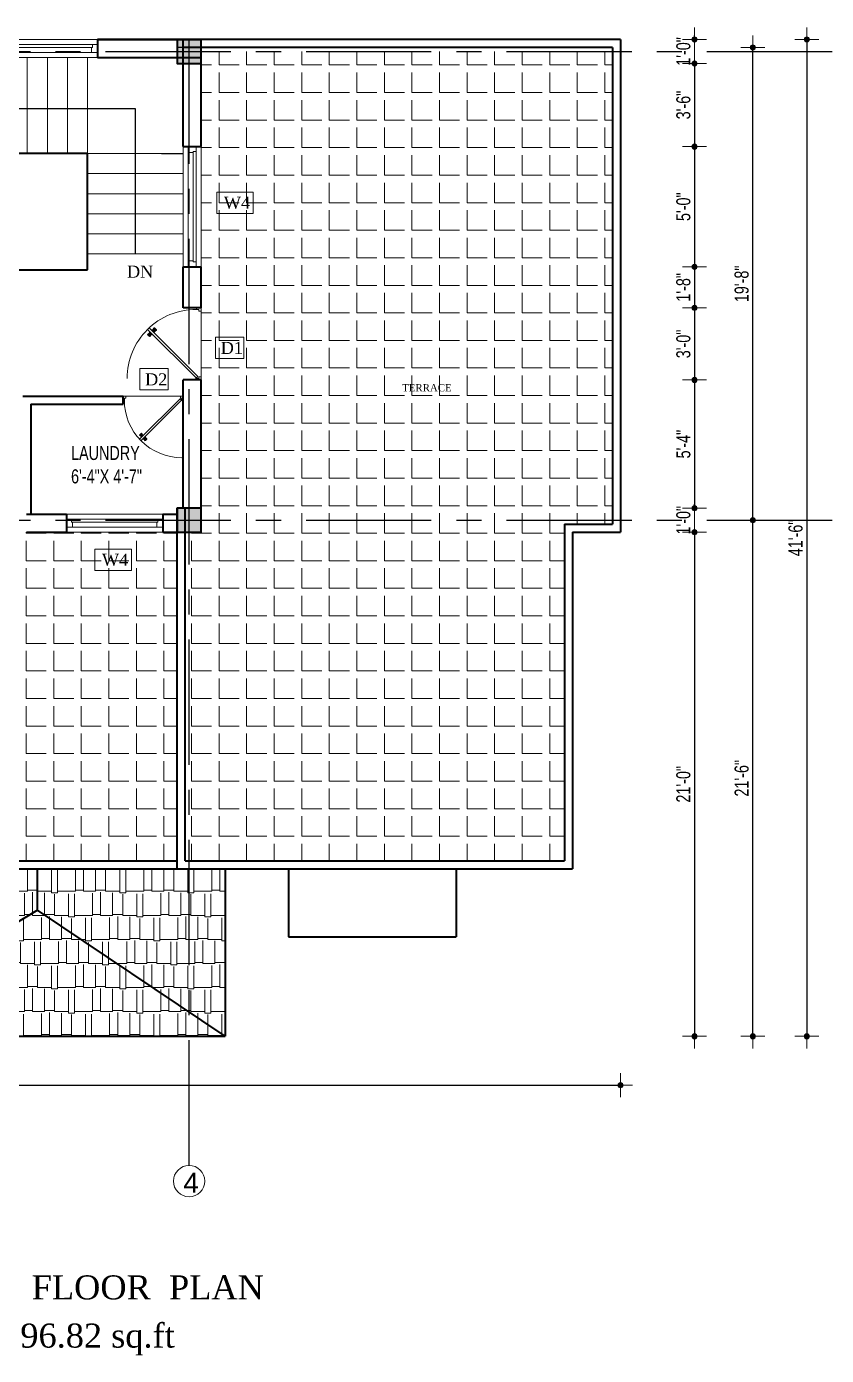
# Model space of a CAD drawing. Header units: inches. Extents: x 108286 to 1018414, y -1240248 to 57686.
# Drawn here: x 507727 to 508126, y -616418 to -615755 of the extents above; entities that cross this region are included whole.
import ezdxf

# ---------------------------------------------------------------- set-up
doc = ezdxf.new("R2010")
doc.units = ezdxf.units.IN
doc.header["$MEASUREMENT"] = 0
doc.linetypes.add('CENTERX2', pattern=[4, 2.5, -0.5, 0.5, -0.5])
for name, color, linetype, lineweight in [('DIMENSION', 142, 'Continuous', 13), ('dimentions', 123, 'Continuous', 9), ('DOOR - ELE- KHA', 142, 'Continuous', 15), ('DOOR WINDOW', 6, 'Continuous', 0), ('ELEVATION', 31, 'Continuous', 25), ('furniture', 32, 'Continuous', 13), ('HACTH', 8, 'Continuous', 5), ('pillar', 1, 'Continuous', 35), ('RAILING', 213, 'Continuous', 9), ('TEXT', 231, 'Continuous', 20), ('WALL', 8, 'Continuous', 35)]:
    doc.layers.add(name, color=color, linetype=linetype, lineweight=lineweight)
doc.layers.add('VEHICLE', color=9, linetype='Continuous')
doc.styles.add('7 INCH', font='swisscl.ttf', dxfattribs={"height": 7})
doc.styles.add('7 INCH str', font='times.ttf', dxfattribs={"height": 6})
doc.dimstyles.new('7 INCH', dxfattribs={"dimscale": 0, "dimtxt": 7, "dimasz": 1, "dimexe": 2, "dimexo": 9, "dimgap": 2, "dimtad": 1, "dimdec": 0, "dimzin": 3, "dimdsep": 46, "dimlunit": 4, "dimtxsty": '7 INCH', "dimblk": 'DIM', "dimcen": 3, "dimdle": 3, "dimse1": 1, "dimse2": 1, "dimclrd": 256, "dimclre": 256, "dimclrt": 7, "dimadec": 1, "dimazin": 2, "dimtfac": 1, "dimtdec": 0, "dimtix": 1, "dimtofl": 0, "dimtmove": 2, "dimatfit": 3, "dimldrblk": 'ARW', "dimfxl": 2, "dimfrac": 2, "dimtolj": 2, "dimtzin": 0, "dimarcsym": 0})
pattern_1 = [(0, (2414.356, -6346.367), (0, 13.75), [10, -3.75]), (90, (2414.356, -6346.367), (-13.75, 8e-16), [10, -3.75])]
pattern_2 = [(0, (2379.509, -6346.367), (25.5, 12), [6, -5, 7, -3, 9, -4]), (0, (2385.509, -6345.867), (25.5, 12), [5, -19, 4, -6]), (0, (2397.509, -6347.117), (25.5, 12), [3, -31]), (90, (2379.509, -6346.367), (-8.5, 12), [11.5, -36.5]), (90, (2385.509, -6346.367), (-8.5, 12), [11.25, -36.75]), (90, (2390.509, -6346.367), (-8.5, 12), [10.5, -37.5]), (90, (2397.509, -6347.117), (-8.5, 12), [11.5, -36.5]), (90, (2400.509, -6347.117), (-8.5, 12), [11.5, -36.5]), (90, (2409.509, -6346.367), (-8.5, 12), [11, -37])]

# ---------------------------------------------------------------- blocks, each defined once
blk = doc.blocks.new('DFGDG')
at = {"layer": 'pillar'}
blk.add_hatch(color=4, dxfattribs=at).paths.add_polyline_path([(456398.92, -510693.64), (456386.92, -510693.64), (456386.92, -510705.64), (456398.92, -510705.64)])
blk.add_lwpolyline([(456398.92, -510693.64), (456386.92, -510693.64), (456386.92, -510705.64), (456398.92, -510705.64)], close=True, dxfattribs=at)
blk = doc.blocks.new('*U474')
at = {"layer": 'DOOR WINDOW'}
for p, q in [((-196.36, 4.5), (-196.36, -4.5)), ((-196.36, 4.5), (-124.36, 4.5)), ((-193.86, 2), (-196.36, 2)), ((-193.86, 2), (-126.86, 2)), ((-193.86, 2), (-193.86, 0.5)), ((-193.86, 0.5), (-193.36, 0.5)), ((-193.36, 0.5), (-193.36, -2)), ((-193.36, 0.5), (-127.36, 0.5)), ((-126.86, 2), (-127.46, 2)), ((-127.36, 0.5), (-127.36, -2)), ((-126.86, 0.5), (-127.36, 0.5)), ((-127.36, 0.5), (-127.36, -2)), ((-126.86, 0.5), (-127.36, 0.5)), ((-126.86, 2), (-126.86, 0.5)), ((-126.86, 2), (-126.86, 0.5)), ((-126.86, 2), (-124.36, 2)), ((-124.36, 4.5), (-124.36, -4.5)), ((-124.36, 4.5), (-124.36, -4.5)), ((-124.36, 4.5), (-124.36, -4.5)), ((-193.36, -2), (-196.36, -2)), ((-196.36, -4.5), (-124.36, -4.5)), ((-193.36, -2), (-127.36, -2)), ((-127.46, -2), (-127.36, -2)), ((-127.36, -2), (-124.36, -2))]:
    blk.add_line(p, q, dxfattribs=at)
blk = doc.blocks.new('*U476')
at = {"layer": 'DOOR WINDOW'}
for p, q in [((-184.36, 4.5), (-184.36, -4.5)), ((-184.36, 4.5), (-124.36, 4.5)), ((-181.86, 2), (-184.36, 2)), ((-181.86, 2), (-126.86, 2)), ((-181.86, 2), (-181.86, 0.5)), ((-181.86, 0.5), (-181.36, 0.5)), ((-181.36, 0.5), (-181.36, -2)), ((-181.36, 0.5), (-127.36, 0.5)), ((-126.86, 2), (-127.46, 2)), ((-127.36, 0.5), (-127.36, -2)), ((-126.86, 0.5), (-127.36, 0.5)), ((-127.36, 0.5), (-127.36, -2)), ((-126.86, 0.5), (-127.36, 0.5)), ((-126.86, 2), (-126.86, 0.5)), ((-126.86, 2), (-126.86, 0.5)), ((-126.86, 2), (-124.36, 2)), ((-124.36, 4.5), (-124.36, -4.5)), ((-124.36, 4.5), (-124.36, -4.5)), ((-124.36, 4.5), (-124.36, -4.5)), ((-181.36, -2), (-184.36, -2)), ((-184.36, -4.5), (-124.36, -4.5)), ((-181.36, -2), (-127.36, -2)), ((-127.46, -2), (-127.36, -2)), ((-127.36, -2), (-124.36, -2))]:
    blk.add_line(p, q, dxfattribs=at)
blk = doc.blocks.new('*U491')
at = {"layer": 'DOOR WINDOW'}
for p, q in [((-196.36, 4.5), (-196.36, -4.5)), ((-196.36, 4.5), (-148.36, 4.5)), ((-193.86, 2), (-196.36, 2)), ((-193.86, 2), (-150.86, 2)), ((-193.86, 2), (-193.86, 0.5)), ((-193.86, 0.5), (-193.36, 0.5)), ((-193.36, 0.5), (-193.36, -2)), ((-193.36, 0.5), (-151.36, 0.5)), ((-150.86, 2), (-151.45, 2)), ((-151.36, 0.5), (-151.36, -2)), ((-150.86, 0.5), (-151.36, 0.5)), ((-151.36, 0.5), (-151.36, -2)), ((-150.86, 0.5), (-151.36, 0.5)), ((-150.86, 2), (-150.86, 0.5)), ((-150.86, 2), (-150.86, 0.5)), ((-150.86, 2), (-148.36, 2)), ((-148.36, 4.5), (-148.36, -4.5)), ((-148.36, 4.5), (-148.36, -4.5)), ((-148.36, 4.5), (-148.36, -4.5)), ((-193.36, -2), (-196.36, -2)), ((-196.36, -4.5), (-148.36, -4.5)), ((-193.36, -2), (-151.36, -2)), ((-151.45, -2), (-151.36, -2)), ((-151.36, -2), (-148.36, -2))]:
    blk.add_line(p, q, dxfattribs=at)
blk = doc.blocks.new('DIM')
at = {"layer": 'DIMENSION'}
h = blk.add_hatch(color=256, dxfattribs=at)
h.paths.add_polyline_path([(0, 1.28), (0, 0), (1.28, 0, 0.414214)])
h.paths.add_polyline_path([(1.28, 0), (0, 0), (0, -1.28, 0.414214)])
h.paths.add_polyline_path([(0, 0), (-1.28, 0, 0.414214), (0, -1.28)])
h.paths.add_polyline_path([(0, 1.28, 0.414214), (-1.28, 0), (0, 0)])
for p, q in [((-6, 0), (6, 0)), ((0, 6), (0, -6))]:
    blk.add_line(p, q, dxfattribs=at)
blk.add_circle((0, 0), 1.28, dxfattribs=at)
blk = doc.blocks.new('*D835')
at = {"layer": 'Defpoints', "color": 0, "ltscale": 15}
for p in [(507814.18, -615717.36), (507814.18, -615761.11), (508023.43, -615761.11)]:
    blk.add_point(p, dxfattribs=at)
at = {"layer": 'dimentions', "lineweight": -2, "ltscale": 15}
blk.add_line((508022.43, -615717.36), (507815.18, -615717.36), dxfattribs=at)
at = {"layer": 'dimentions', "lineweight": -2, "ltscale": 15, "rotation": 180}
blk.add_blockref('DIM', (507814.18, -615717.36), dxfattribs=at)
at = {"layer": 'dimentions', "lineweight": -2, "ltscale": 15}
blk.add_blockref('DIM', (508023.43, -615717.36), dxfattribs=at)
at = {"layer": 'dimentions', "color": 7, "ltscale": 15, "insert": (507918.8, -615711.79), "char_height": 7, "attachment_point": 5, "style": '7 INCH'}
blk.add_mtext('\\A2;17\'-5"', dxfattribs=at)
blk = doc.blocks.new('ARW')
at = {"layer": 'DIMENSION'}
blk.add_lwpolyline([(-0.5, 0, 0, 3, 0), (-5.5, 0, 0, 0, 0), (-0.5, 0, 0, 0, 0)], format="xyseb", dxfattribs=at)
blk = doc.blocks.new('*D836')
at = {"layer": 'Defpoints', "color": 0, "ltscale": 15}
for p in [(507802.18, -615717.36), (507802.18, -615761.11), (507814.18, -615761.11)]:
    blk.add_point(p, dxfattribs=at)
at = {"layer": 'dimentions', "lineweight": -2, "ltscale": 15}
for p, q in [((507801.18, -615717.36), (507800.18, -615717.36)), ((507815.18, -615717.36), (507816.18, -615717.36))]:
    blk.add_line(p, q, dxfattribs=at)
blk.add_blockref('DIM', (507802.18, -615717.36), dxfattribs=at)
at = {"layer": 'dimentions', "lineweight": -2, "ltscale": 15, "rotation": 180}
blk.add_blockref('DIM', (507814.18, -615717.36), dxfattribs=at)
at = {"layer": 'dimentions', "color": 7, "ltscale": 15, "insert": (507808.18, -615711.78), "char_height": 7, "attachment_point": 5, "style": '7 INCH'}
blk.add_mtext('\\A2;1\'-0"', dxfattribs=at)
blk = doc.blocks.new('*D837')
at = {"layer": 'Defpoints', "color": 0, "ltscale": 15}
for p in [(507762.52, -615717.36), (507762.52, -615761.11), (507802.18, -615761.11)]:
    blk.add_point(p, dxfattribs=at)
at = {"layer": 'dimentions', "lineweight": -2, "ltscale": 15}
blk.add_line((507801.18, -615717.36), (507763.52, -615717.36), dxfattribs=at)
at = {"layer": 'dimentions', "lineweight": -2, "ltscale": 15, "rotation": 180}
blk.add_blockref('DIM', (507762.52, -615717.36), dxfattribs=at)
at = {"layer": 'dimentions', "lineweight": -2, "ltscale": 15}
blk.add_blockref('DIM', (507802.18, -615717.36), dxfattribs=at)
at = {"layer": 'dimentions', "color": 7, "ltscale": 15, "insert": (507782.35, -615711.78), "char_height": 7, "attachment_point": 5, "style": '7 INCH'}
blk.add_mtext('\\A2;3\'-4"', dxfattribs=at)
blk = doc.blocks.new('*D838')
at = {"layer": 'Defpoints', "color": 0, "ltscale": 15}
for p in [(507690.52, -615717.36), (507690.52, -615761.11), (507762.52, -615761.11)]:
    blk.add_point(p, dxfattribs=at)
at = {"layer": 'dimentions', "lineweight": -2, "ltscale": 15}
blk.add_line((507761.52, -615717.36), (507691.52, -615717.36), dxfattribs=at)
at = {"layer": 'dimentions', "lineweight": -2, "ltscale": 15, "rotation": 180}
blk.add_blockref('DIM', (507690.52, -615717.36), dxfattribs=at)
at = {"layer": 'dimentions', "lineweight": -2, "ltscale": 15}
blk.add_blockref('DIM', (507762.52, -615717.36), dxfattribs=at)
at = {"layer": 'dimentions', "color": 7, "ltscale": 15, "insert": (507726.52, -615711.78), "char_height": 7, "attachment_point": 5, "style": '7 INCH'}
blk.add_mtext('\\A2;6\'-0"', dxfattribs=at)
blk = doc.blocks.new('*D843')
at = {"layer": 'Defpoints', "color": 0, "ltscale": 15}
for p in [(507808.18, -615693.39), (507646.43, -615761.11), (507808.18, -615761.11)]:
    blk.add_point(p, dxfattribs=at)
at = {"layer": 'dimentions', "lineweight": -2, "ltscale": 15}
blk.add_line((507647.43, -615693.39), (507807.18, -615693.39), dxfattribs=at)
at = {"layer": 'dimentions', "lineweight": -2, "ltscale": 15, "rotation": 180}
blk.add_blockref('DIM', (507646.43, -615693.39), dxfattribs=at)
at = {"layer": 'dimentions', "lineweight": -2, "ltscale": 15}
blk.add_blockref('DIM', (507808.18, -615693.39), dxfattribs=at)
at = {"layer": 'dimentions', "color": 7, "ltscale": 15, "insert": (507727.3, -615687.81), "char_height": 7, "attachment_point": 5, "style": '7 INCH'}
blk.add_mtext('\\A2;13\'-6"', dxfattribs=at)
blk = doc.blocks.new('*D844')
at = {"layer": 'Defpoints', "color": 0, "ltscale": 15}
for p in [(508023.43, -615693.39), (507808.18, -615761.11), (508023.43, -615761.11)]:
    blk.add_point(p, dxfattribs=at)
at = {"layer": 'dimentions', "lineweight": -2, "ltscale": 15}
blk.add_line((507809.18, -615693.39), (508022.43, -615693.39), dxfattribs=at)
at = {"layer": 'dimentions', "lineweight": -2, "ltscale": 15, "rotation": 180}
blk.add_blockref('DIM', (507808.18, -615693.39), dxfattribs=at)
at = {"layer": 'dimentions', "lineweight": -2, "ltscale": 15}
blk.add_blockref('DIM', (508023.43, -615693.39), dxfattribs=at)
at = {"layer": 'dimentions', "color": 7, "ltscale": 15, "insert": (507915.8, -615687.89), "char_height": 7, "attachment_point": 5, "style": '7 INCH'}
blk.add_mtext('\\A2;17\'-11"', dxfattribs=at)
blk = doc.blocks.new('*D845')
at = {"layer": 'Defpoints', "color": 0, "ltscale": 15}
for p in [(507379.43, -615674.77), (508023.43, -615761.11), (507379.43, -615841.18)]:
    blk.add_point(p, dxfattribs=at)
at = {"layer": 'dimentions', "lineweight": -2, "ltscale": 15}
blk.add_line((508022.43, -615674.77), (507380.43, -615674.77), dxfattribs=at)
at = {"layer": 'dimentions', "lineweight": -2, "ltscale": 15, "rotation": 180}
blk.add_blockref('DIM', (507379.43, -615674.77), dxfattribs=at)
at = {"layer": 'dimentions', "lineweight": -2, "ltscale": 15}
blk.add_blockref('DIM', (508023.43, -615674.77), dxfattribs=at)
at = {"layer": 'dimentions', "color": 7, "ltscale": 15, "insert": (507701.43, -615669.18), "char_height": 7, "attachment_point": 5, "style": '7 INCH'}
blk.add_mtext('\\A2;53\'-8"', dxfattribs=at)
blk = doc.blocks.new('*D857')
at = {"layer": 'Defpoints', "color": 0, "ltscale": 15}
for p in [(508023.43, -616007.11), (507379.43, -616093.1), (508023.43, -616283.19)]:
    blk.add_point(p, dxfattribs=at)
at = {"layer": 'dimentions', "lineweight": -2, "ltscale": 15}
blk.add_line((507380.43, -616283.19), (508022.43, -616283.19), dxfattribs=at)
at = {"layer": 'dimentions', "lineweight": -2, "ltscale": 15, "rotation": 180}
blk.add_blockref('DIM', (507379.43, -616283.19), dxfattribs=at)
at = {"layer": 'dimentions', "lineweight": -2, "ltscale": 15}
blk.add_blockref('DIM', (508023.43, -616283.19), dxfattribs=at)
at = {"layer": 'dimentions', "color": 7, "ltscale": 15, "insert": (507701.43, -616277.6), "char_height": 7, "attachment_point": 5, "style": '7 INCH'}
blk.add_mtext('\\A2;53\'-8"', dxfattribs=at)
blk = doc.blocks.new('*D858')
at = {"layer": 'Defpoints', "color": 0, "ltscale": 15}
for p in [(507814.18, -615761.11), (507814.18, -615773.11), (508060.39, -615773.11)]:
    blk.add_point(p, dxfattribs=at)
at = {"layer": 'dimentions', "lineweight": -2, "ltscale": 15}
for p, q in [((508060.39, -615760.11), (508060.39, -615759.11)), ((508060.39, -615774.11), (508060.39, -615775.11))]:
    blk.add_line(p, q, dxfattribs=at)
for p, rotation in [((508060.39, -615761.11), 270), ((508060.39, -615773.11), 90)]:
    blk.add_blockref('DIM', p, dxfattribs=dict(at, rotation=rotation))
at = {"layer": 'dimentions', "color": 7, "ltscale": 15, "insert": (508054.8, -615767.11), "char_height": 7, "attachment_point": 5, "rotation": 90, "style": '7 INCH'}
blk.add_mtext('\\A2;1\'-0"', dxfattribs=at)
blk = doc.blocks.new('*D859')
at = {"layer": 'Defpoints', "color": 0, "ltscale": 15}
for p in [(507814.18, -615773.11), (507814.18, -615814.62), (508060.39, -615814.62)]:
    blk.add_point(p, dxfattribs=at)
at = {"layer": 'dimentions', "lineweight": -2, "ltscale": 15}
blk.add_line((508060.39, -615774.11), (508060.39, -615813.62), dxfattribs=at)
for p, rotation in [((508060.39, -615773.11), 90), ((508060.39, -615814.62), 270)]:
    blk.add_blockref('DIM', p, dxfattribs=dict(at, rotation=rotation))
at = {"layer": 'dimentions', "color": 7, "ltscale": 15, "insert": (508054.8, -615793.86), "char_height": 7, "attachment_point": 5, "rotation": 90, "style": '7 INCH'}
blk.add_mtext('\\A2;3\'-6"', dxfattribs=at)
blk = doc.blocks.new('*D860')
at = {"layer": 'Defpoints', "color": 0, "ltscale": 15}
for p in [(507814.18, -615814.62), (507814.18, -615874.62), (508060.39, -615874.62)]:
    blk.add_point(p, dxfattribs=at)
at = {"layer": 'dimentions', "lineweight": -2, "ltscale": 15}
blk.add_line((508060.39, -615815.62), (508060.39, -615873.62), dxfattribs=at)
for p, rotation in [((508060.39, -615814.62), 90), ((508060.39, -615874.62), 270)]:
    blk.add_blockref('DIM', p, dxfattribs=dict(at, rotation=rotation))
at = {"layer": 'dimentions', "color": 7, "ltscale": 15, "insert": (508054.8, -615844.62), "char_height": 7, "attachment_point": 5, "rotation": 90, "style": '7 INCH'}
blk.add_mtext('\\A2;5\'-0"', dxfattribs=at)
blk = doc.blocks.new('*D861')
at = {"layer": 'Defpoints', "color": 0, "ltscale": 15}
for p in [(507814.18, -615874.62), (507814.18, -615895.11), (508060.39, -615895.11)]:
    blk.add_point(p, dxfattribs=at)
at = {"layer": 'dimentions', "lineweight": -2, "ltscale": 15}
blk.add_line((508060.39, -615875.62), (508060.39, -615894.11), dxfattribs=at)
for p, rotation in [((508060.39, -615874.62), 90), ((508060.39, -615895.11), 270)]:
    blk.add_blockref('DIM', p, dxfattribs=dict(at, rotation=rotation))
at = {"layer": 'dimentions', "color": 7, "ltscale": 15, "insert": (508054.8, -615884.86), "char_height": 7, "attachment_point": 5, "rotation": 90, "style": '7 INCH'}
blk.add_mtext('\\A2;1\'-8"', dxfattribs=at)
blk = doc.blocks.new('*D862')
at = {"layer": 'Defpoints', "color": 0, "ltscale": 15}
for p in [(507814.18, -615895.11), (507814.18, -615931.11), (508060.39, -615931.11)]:
    blk.add_point(p, dxfattribs=at)
at = {"layer": 'dimentions', "lineweight": -2, "ltscale": 15}
blk.add_line((508060.39, -615896.11), (508060.39, -615930.11), dxfattribs=at)
for p, rotation in [((508060.39, -615895.11), 90), ((508060.39, -615931.11), 270)]:
    blk.add_blockref('DIM', p, dxfattribs=dict(at, rotation=rotation))
at = {"layer": 'dimentions', "color": 7, "ltscale": 15, "insert": (508054.8, -615913.11), "char_height": 7, "attachment_point": 5, "rotation": 90, "style": '7 INCH'}
blk.add_mtext('\\A2;3\'-0"', dxfattribs=at)
blk = doc.blocks.new('*D863')
at = {"layer": 'Defpoints', "color": 0, "ltscale": 15}
for p in [(507814.18, -615931.11), (507814.18, -615995.11), (508060.39, -615995.11)]:
    blk.add_point(p, dxfattribs=at)
at = {"layer": 'dimentions', "lineweight": -2, "ltscale": 15}
blk.add_line((508060.39, -615932.11), (508060.39, -615994.11), dxfattribs=at)
for p, rotation in [((508060.39, -615931.11), 90), ((508060.39, -615995.11), 270)]:
    blk.add_blockref('DIM', p, dxfattribs=dict(at, rotation=rotation))
at = {"layer": 'dimentions', "color": 7, "ltscale": 15, "insert": (508054.81, -615963.11), "char_height": 7, "attachment_point": 5, "rotation": 90, "style": '7 INCH'}
blk.add_mtext('\\A2;5\'-4"', dxfattribs=at)
blk = doc.blocks.new('*D864')
at = {"layer": 'Defpoints', "color": 0, "ltscale": 15}
for p in [(507814.18, -615995.11), (507814.18, -616007.11), (508060.39, -616007.11)]:
    blk.add_point(p, dxfattribs=at)
at = {"layer": 'dimentions', "lineweight": -2, "ltscale": 15}
for p, q in [((508060.39, -615994.11), (508060.39, -615993.11)), ((508060.39, -616008.11), (508060.39, -616009.11))]:
    blk.add_line(p, q, dxfattribs=at)
for p, rotation in [((508060.39, -615995.11), 270), ((508060.39, -616007.11), 90)]:
    blk.add_blockref('DIM', p, dxfattribs=dict(at, rotation=rotation))
at = {"layer": 'dimentions', "color": 7, "ltscale": 15, "insert": (508054.8, -616001.11), "char_height": 7, "attachment_point": 5, "rotation": 90, "style": '7 INCH'}
blk.add_mtext('\\A2;1\'-0"', dxfattribs=at)
blk = doc.blocks.new('*D865')
at = {"layer": 'Defpoints', "color": 0, "ltscale": 15}
for p in [(507814.18, -616007.11), (507826.18, -616258.75), (508060.39, -616258.75)]:
    blk.add_point(p, dxfattribs=at)
at = {"layer": 'dimentions', "lineweight": -2, "ltscale": 15}
blk.add_line((508060.39, -616008.11), (508060.39, -616257.75), dxfattribs=at)
for p, rotation in [((508060.39, -616007.11), 90), ((508060.39, -616258.75), 270)]:
    blk.add_blockref('DIM', p, dxfattribs=dict(at, rotation=rotation))
at = {"layer": 'dimentions', "color": 7, "ltscale": 15, "insert": (508054.8, -616132.93), "char_height": 7, "attachment_point": 5, "rotation": 90, "style": '7 INCH'}
blk.add_mtext('\\A2;21\'-0"', dxfattribs=at)
blk = doc.blocks.new('*D866')
at = {"layer": 'Defpoints', "color": 0, "ltscale": 15}
for p in [(507814.18, -616001.11), (508089.47, -616001.11), (507826.18, -616258.75)]:
    blk.add_point(p, dxfattribs=at)
at = {"layer": 'dimentions', "lineweight": -2, "ltscale": 15}
blk.add_line((508089.47, -616257.75), (508089.47, -616002.11), dxfattribs=at)
for p, rotation in [((508089.47, -616001.11), 90), ((508089.47, -616258.75), 270)]:
    blk.add_blockref('DIM', p, dxfattribs=dict(at, rotation=rotation))
at = {"layer": 'dimentions', "color": 7, "ltscale": 15, "insert": (508083.88, -616129.93), "char_height": 7, "attachment_point": 5, "rotation": 90, "style": '7 INCH'}
blk.add_mtext('\\A2;21\'-6"', dxfattribs=at)
blk = doc.blocks.new('*D867')
at = {"layer": 'Defpoints', "color": 0, "ltscale": 15}
for p in [(507814.18, -615765.11), (508089.47, -615765.11), (507814.18, -616001.11)]:
    blk.add_point(p, dxfattribs=at)
at = {"layer": 'dimentions', "lineweight": -2, "ltscale": 15}
blk.add_line((508089.47, -616000.11), (508089.47, -615766.11), dxfattribs=at)
for p, rotation in [((508089.47, -615765.11), 90), ((508089.47, -616001.11), 270)]:
    blk.add_blockref('DIM', p, dxfattribs=dict(at, rotation=rotation))
at = {"layer": 'dimentions', "color": 7, "ltscale": 15, "insert": (508083.88, -615883.11), "char_height": 7, "attachment_point": 5, "rotation": 90, "style": '7 INCH'}
blk.add_mtext('\\A2;19\'-8"', dxfattribs=at)
blk = doc.blocks.new('*D868')
at = {"layer": 'Defpoints', "color": 0, "ltscale": 15}
for p in [(507814.18, -615761.11), (507826.18, -616258.75), (508116.36, -616258.75)]:
    blk.add_point(p, dxfattribs=at)
at = {"layer": 'dimentions', "lineweight": -2, "ltscale": 15}
blk.add_line((508116.36, -615762.11), (508116.36, -616257.75), dxfattribs=at)
for p, rotation in [((508116.36, -615761.11), 90), ((508116.36, -616258.75), 270)]:
    blk.add_blockref('DIM', p, dxfattribs=dict(at, rotation=rotation))
at = {"layer": 'dimentions', "color": 7, "ltscale": 15, "insert": (508110.77, -616009.93), "char_height": 7, "attachment_point": 5, "rotation": 90, "style": '7 INCH'}
blk.add_mtext('\\A2;41\'-6"', dxfattribs=at)
blk = doc.blocks.new('3ft')
at = {"layer": 'DOOR - ELE- KHA'}
for p, q in [((1.01, 2.52), (25.23, 26.74)), ((22.58, 26.7), (22.14, 26.26)), ((22.67, 26.73), (22.17, 26.23)), ((23.3, 25.66), (22.5, 26.56)), ((22.61, 26.67), (22.58, 26.7)), ((23.41, 25.77), (22.65, 26.71)), ((23.46, 25.83), (22.72, 26.75)), ((23.45, 25.91), (22.79, 26.73)), ((26.05, 25.92), (25.23, 26.74)), ((26.05, 25.92), (1.77, 1.64)), ((22.57, 24.94), (21.65, 25.68)), ((21.67, 25.73), (22.17, 26.23)), ((22.49, 24.95), (21.67, 25.61)), ((22.63, 24.99), (21.69, 25.75)), ((21.7, 25.82), (22.14, 26.26)), ((21.73, 25.79), (21.7, 25.82)), ((22.74, 25.1), (21.84, 25.9)), ((22.13, 26.28), (21.98, 26.13)), ((21.99, 26.11), (21.98, 26.13)), ((22.88, 25.24), (22.01, 26.06)), ((22.13, 26.28), (22.27, 26.42)), ((22.29, 26.41), (22.27, 26.42)), ((23.16, 25.52), (22.34, 26.39)), ((22.6, 24.96), (23.02, 25.38)), ((22.61, 24.25), (22.92, 24.72)), ((22.62, 24.13), (22.61, 24.14)), ((22.69, 24.32), (23.02, 24.83)), ((22.7, 25.07), (22.71, 25.06)), ((22.82, 25.06), (23.08, 25.32)), ((22.94, 24.95), (22.83, 25.07)), ((22.95, 24.96), (22.84, 25.07)), ((22.98, 24.99), (22.86, 25.1)), ((23.03, 25.04), (22.91, 25.15)), ((22.91, 24.53), (23.1, 24.91)), ((22.92, 24.72), (22.92, 24.72)), ((22.93, 24.94), (23.19, 25.21)), ((22.93, 24.84), (22.93, 24.83)), ((23.11, 25.12), (22.99, 25.23)), ((23.44, 25.81), (23.02, 25.38)), ((23.34, 25.58), (23.08, 25.32)), ((23.13, 24.76), (23.18, 24.99)), ((23.28, 25.3), (23.17, 25.41)), ((23.46, 25.47), (23.19, 25.21)), ((23.36, 25.37), (23.25, 25.49)), ((23.31, 24.94), (23.28, 25.08)), ((23.41, 25.43), (23.3, 25.54)), ((23.46, 25.09), (23.32, 25.13)), ((23.33, 25.7), (23.34, 25.69)), ((23.45, 25.46), (23.33, 25.57)), ((23.44, 25.45), (23.33, 25.56)), ((23.64, 25.27), (23.41, 25.22)), ((23.44, 23.31), (23.45, 23.3)), ((23.87, 25.49), (23.49, 25.3)), ((23.56, 23.3), (24.03, 23.61)), ((24.08, 25.71), (23.57, 25.38)), ((23.57, 25.47), (23.57, 25.47)), ((23.63, 23.38), (24.14, 23.72)), ((24.15, 25.79), (23.68, 25.48)), ((23.68, 25.48), (23.68, 25.48)), ((23.84, 23.6), (24.22, 23.79)), ((24.03, 23.61), (24.03, 23.62)), ((24.07, 23.82), (24.3, 23.88)), ((24.14, 23.62), (24.14, 23.62)), ((24.25, 24), (24.39, 23.97)), ((24.25, 23.62), (24.51, 23.89)), ((24.25, 23.26), (24.99, 22.34)), ((24.27, 25.78), (24.26, 25.79)), ((24.26, 23.29), (24.69, 23.71)), ((24.26, 23.63), (24.37, 23.52)), ((24.26, 23.18), (24.92, 22.37)), ((24.27, 23.64), (24.38, 23.53)), ((24.3, 23.67), (24.41, 23.56)), ((24.3, 23.32), (25.06, 22.38)), ((24.35, 23.72), (24.46, 23.61)), ((24.37, 23.52), (24.63, 23.77)), ((24.37, 23.4), (24.37, 23.4)), ((24.4, 24.15), (24.43, 24.01)), ((24.41, 23.43), (25.2, 22.53)), ((24.43, 23.8), (24.54, 23.69)), ((24.78, 24.15), (24.51, 23.89)), ((24.58, 24.33), (24.52, 24.1)), ((24.55, 23.57), (25.37, 22.7)), ((24.6, 23.97), (24.72, 23.86)), ((24.8, 24.56), (24.61, 24.18)), ((24.89, 24.03), (24.63, 23.77)), ((25.02, 24.77), (24.68, 24.26)), ((24.68, 24.05), (24.79, 23.94)), ((25.11, 24.14), (24.69, 23.71)), ((24.73, 24.1), (24.85, 23.99)), ((24.76, 24.13), (24.87, 24.02)), ((24.77, 24.14), (24.88, 24.03)), ((24.79, 24.38), (24.78, 24.37)), ((24.78, 24.26), (24.78, 24.26)), ((25.1, 24.84), (24.79, 24.38)), ((24.83, 23.85), (25.7, 23.03)), ((24.97, 23.99), (25.87, 23.2)), ((25, 24.03), (25, 24.03)), ((25.04, 22.36), (25.54, 22.86)), ((25.08, 24.1), (26.02, 23.34)), ((25.09, 24.96), (25.1, 24.95)), ((25.1, 22.42), (25.13, 22.39)), ((25.13, 22.39), (25.57, 22.83)), ((25.14, 24.15), (26.06, 23.41)), ((25.22, 24.14), (26.03, 23.48)), ((25.42, 22.68), (25.43, 22.67)), ((25.58, 22.82), (25.43, 22.67)), ((26.04, 23.37), (25.54, 22.86)), ((26.01, 23.27), (25.57, 22.83)), ((25.58, 22.82), (25.73, 22.97)), ((25.72, 22.98), (25.73, 22.97)), ((25.98, 23.3), (26.01, 23.27)), ((0, 2.4), (0, 0)), ((0.72, 2.4), (0, 2.4)), ((1.6, 0), (0, 0)), ((0, 0), (36, 0)), ((0.72, 1.52), (0.72, 2.44)), ((0.8, 1.52), (0.72, 1.52)), ((0.8, 1.52), (0.8, 2.41)), ((0.8, 1.2), (0.8, 1.52)), ((1.6, 1.2), (0.8, 1.2)), ((1.57, 1.84), (0.94, 2.47)), ((1.63, 1.89), (0.97, 2.55)), ((1.63, 1.89), (1.57, 1.84)), ((1.77, 1.64), (1.57, 1.84)), ((1.6, 0), (1.6, 1.2)), ((34.4, 0), (34.4, 1.2)), ((34.4, 1.2), (35.2, 1.2)), ((34.4, 0), (36, 0)), ((35.2, 1.2), (35.2, 2.4)), ((35.2, 2.4), (36, 2.4)), ((36, 0), (36, 2.4))]:
    blk.add_line(p, q, dxfattribs=at)
for radius in [0.155, 0.0752]:
    blk.add_circle((0.82, 2.56), radius, dxfattribs=at)
for centre, radius, start, end in [((0.82, 2.56), 34.38, 359.72845, 90.03333), ((22.73, 26.68), 0.08, 38.92363, 135), ((22.54, 25.01), 0.08, 231.07637, 315), ((22.67, 24.2), 0.08, 135, 225), ((22.77, 25.12), 0.08, 225, 315), ((22.99, 24.89), 0.08, 135, 219.74275), ((22.87, 24.78), 0.08, 315, 39.74275), ((23.28, 25.63), 0.08, 315, 45), ((23.39, 25.86), 0.08, 315, 38.92363), ((23.51, 23.36), 0.08, 225, 315), ((23.51, 25.41), 0.08, 50.25725, 135), ((23.62, 25.53), 0.08, 230.25725, 315), ((24.09, 23.56), 0.08, 50.25725, 135), ((24.2, 23.68), 0.08, 230.25725, 315), ((24.2, 25.73), 0.08, 45, 135), ((24.32, 23.23), 0.08, 135, 218.92363), ((24.42, 23.46), 0.08, 135, 225), ((24.84, 24.31), 0.08, 135, 219.74275), ((24.72, 24.21), 0.08, 315, 39.74275), ((24.94, 23.98), 0.08, 45, 135), ((24.98, 22.42), 0.08, 218.92363, 315), ((25.04, 24.89), 0.08, 315, 45), ((25.17, 24.08), 0.08, 51.07637, 135), ((25.98, 23.42), 0.08, 315, 51.07637)]:
    blk.add_arc(centre, radius, start, end, dxfattribs=at)
blk = doc.blocks.new('*U576')
at = {"color": 3, "xscale": -1}
blk.add_blockref('3ft', (42, 0), dxfattribs=at)
blk = doc.blocks.new('2ft6in')
at = {"layer": 'DOOR - ELE- KHA'}
for p, q in [((0.84, 2.1), (21.02, 22.28)), ((21.71, 21.6), (1.47, 1.37)), ((18.81, 20.78), (18.04, 21.4)), ((18.06, 21.44), (18.48, 21.86)), ((18.74, 20.79), (18.06, 21.34)), ((18.08, 21.51), (18.45, 21.88)), ((18.11, 21.49), (18.08, 21.51)), ((18.86, 20.83), (18.08, 21.46)), ((18.95, 20.92), (18.2, 21.58)), ((18.44, 21.9), (18.31, 21.77)), ((18.33, 21.76), (18.31, 21.77)), ((19.07, 21.03), (18.34, 21.72)), ((18.44, 21.9), (18.56, 22.02)), ((18.82, 22.25), (18.45, 21.88)), ((18.9, 22.28), (18.48, 21.86)), ((18.58, 22.01), (18.56, 22.02)), ((19.3, 21.26), (18.61, 22)), ((19.42, 21.38), (18.75, 22.14)), ((18.84, 22.23), (18.82, 22.25)), ((18.83, 20.8), (19.18, 21.15)), ((18.84, 20.21), (19.1, 20.6)), ((18.85, 20.11), (18.84, 20.12)), ((19.51, 21.48), (18.88, 22.26)), ((18.91, 20.27), (19.19, 20.69)), ((18.92, 20.89), (18.93, 20.88)), ((19.55, 21.53), (18.93, 22.3)), ((19.54, 21.59), (18.99, 22.27)), ((19.02, 20.88), (19.24, 21.1)), ((19.13, 20.8), (19.03, 20.9)), ((19.12, 20.8), (19.03, 20.89)), ((19.15, 20.82), (19.05, 20.92)), ((19.09, 20.44), (19.25, 20.76)), ((19.19, 20.87), (19.1, 20.96)), ((19.1, 20.7), (19.11, 20.69)), ((19.1, 20.6), (19.1, 20.6)), ((19.11, 20.79), (19.33, 21.01)), ((19.25, 20.93), (19.16, 21.02)), ((19.54, 21.5), (19.18, 21.15)), ((19.45, 21.31), (19.24, 21.1)), ((19.28, 20.63), (19.32, 20.83)), ((19.4, 21.08), (19.31, 21.17)), ((19.55, 21.22), (19.33, 21.01)), ((19.47, 21.15), (19.38, 21.24)), ((19.43, 20.78), (19.4, 20.9)), ((19.51, 21.19), (19.42, 21.28)), ((19.55, 20.91), (19.43, 20.94)), ((19.53, 21.21), (19.44, 21.3)), ((19.45, 21.41), (19.45, 21.41)), ((19.54, 21.22), (19.45, 21.31)), ((19.7, 21.06), (19.51, 21.01)), ((19.89, 21.24), (19.58, 21.08)), ((20.07, 21.42), (19.64, 21.15)), ((19.64, 21.23), (19.64, 21.23)), ((19.74, 21.24), (19.73, 21.23)), ((20.12, 21.49), (19.74, 21.24)), ((20.21, 20), (20.33, 19.97)), ((20.21, 19.69), (20.43, 19.9)), ((20.22, 21.48), (20.22, 21.49)), ((20.33, 20.13), (20.36, 20.01)), ((20.65, 20.12), (20.43, 19.9)), ((20.48, 20.28), (20.44, 20.08)), ((20.5, 19.98), (20.6, 19.89)), ((20.67, 20.47), (20.51, 20.15)), ((20.74, 20.03), (20.52, 19.81)), ((20.85, 20.64), (20.57, 20.22)), ((20.93, 20.11), (20.57, 19.76)), ((20.57, 20.04), (20.66, 19.95)), ((20.61, 20.09), (20.7, 19.99)), ((20.63, 20.11), (20.72, 20.01)), ((20.64, 20.11), (20.73, 20.02)), ((20.66, 20.31), (20.65, 20.31)), ((20.65, 20.21), (20.65, 20.22)), ((20.91, 20.7), (20.66, 20.31)), ((20.81, 19.99), (21.56, 19.33)), ((20.84, 20.02), (20.83, 20.03)), ((20.9, 20.08), (21.68, 19.45)), ((20.91, 20.8), (20.91, 20.79)), ((20.95, 20.13), (21.72, 19.51)), ((21.71, 21.6), (21.02, 22.28)), ((21.02, 20.12), (21.7, 19.57)), ((19.53, 19.43), (19.54, 19.42)), ((19.64, 19.42), (20.02, 19.67)), ((19.69, 19.49), (20.12, 19.76)), ((19.87, 19.67), (20.18, 19.83)), ((20.02, 19.67), (20.03, 19.68)), ((20.06, 19.85), (20.25, 19.9)), ((20.12, 19.68), (20.12, 19.68)), ((20.21, 19.38), (20.83, 18.61)), ((20.22, 19.41), (20.57, 19.76)), ((20.22, 19.69), (20.31, 19.6)), ((20.22, 19.32), (20.76, 18.64)), ((20.23, 19.7), (20.32, 19.61)), ((20.25, 19.72), (20.34, 19.63)), ((20.25, 19.43), (20.88, 18.65)), ((20.29, 19.76), (20.38, 19.67)), ((20.31, 19.6), (20.52, 19.81)), ((20.31, 19.5), (20.31, 19.5)), ((20.34, 19.53), (21, 18.77)), ((20.36, 19.83), (20.45, 19.74)), ((20.46, 19.64), (21.14, 18.91)), ((20.69, 19.87), (21.42, 19.19)), ((20.86, 18.63), (21.28, 19.05)), ((20.91, 18.68), (20.94, 18.66)), ((20.94, 18.66), (21.31, 19.03)), ((21.18, 18.9), (21.2, 18.89)), ((21.32, 19.01), (21.2, 18.89)), ((21.7, 19.47), (21.28, 19.05)), ((21.67, 19.4), (21.31, 19.03)), ((21.32, 19.01), (21.44, 19.14)), ((21.43, 19.15), (21.44, 19.14)), ((21.65, 19.42), (21.67, 19.4)), ((0, 2), (0, 0)), ((0.6, 2), (0, 2)), ((1.33, 0), (0, 0)), ((0, 0), (30, 0)), ((0.6, 1.26), (0.6, 2.04)), ((0.67, 1.26), (0.6, 1.26)), ((0.67, 1.26), (0.67, 2.01)), ((0.67, 1), (0.67, 1.26)), ((1.33, 1), (0.67, 1)), ((1.31, 1.53), (0.79, 2.06)), ((1.36, 1.58), (0.81, 2.12)), ((1.36, 1.58), (1.31, 1.53)), ((1.47, 1.37), (1.31, 1.53)), ((1.33, 0), (1.33, 1)), ((28.67, 0), (28.67, 1)), ((28.67, 1), (29.33, 1)), ((28.67, 0), (30, 0)), ((29.33, 1), (29.33, 2)), ((29.33, 2), (30, 2)), ((30, 0), (30, 2))]:
    blk.add_line(p, q, dxfattribs=at)
for radius in [0.129, 0.0627]:
    blk.add_circle((0.68, 2.14), radius, dxfattribs=at)
for centre, radius, start, end in [((0.68, 2.14), 28.65, 359.72845, 90.03333), ((18.78, 20.84), 0.0667, 231.07637, 315), ((18.89, 20.16), 0.0667, 135, 225), ((18.94, 22.23), 0.0667, 38.92363, 135), ((18.97, 20.93), 0.0667, 225, 315), ((19.16, 20.74), 0.0667, 135, 219.74275), ((19.06, 20.65), 0.0667, 315, 39.74275), ((19.4, 21.36), 0.0667, 315, 45), ((19.49, 21.55), 0.0667, 315, 38.92363), ((19.6, 21.18), 0.0667, 50.25725, 135), ((19.68, 21.28), 0.0667, 230.25725, 315), ((20.17, 21.44), 0.0667, 45, 135), ((20.7, 20.26), 0.0667, 135, 219.74275), ((20.6, 20.17), 0.0667, 315, 39.74275), ((20.78, 19.98), 0.0667, 45, 135), ((20.87, 20.75), 0.0667, 315, 45), ((20.98, 20.07), 0.0667, 51.07637, 135), ((19.59, 19.47), 0.0667, 225, 315), ((20.07, 19.63), 0.0667, 50.25725, 135), ((20.16, 19.73), 0.0667, 230.25725, 315), ((20.27, 19.36), 0.0667, 135, 218.92363), ((20.35, 19.55), 0.0667, 135, 225), ((20.82, 18.68), 0.0667, 218.92363, 315), ((21.65, 19.52), 0.0667, 315, 51.07637)]:
    blk.add_arc(centre, radius, start, end, dxfattribs=at)
blk = doc.blocks.new('*U581')
at = {"layer": 'DOOR - ELE- KHA'}
blk.add_blockref('2ft6in', (0, 0), dxfattribs=at)

msp = doc.modelspace()

# ---------------------------------------------------------------- hatches: boundary and pattern name
at = {"layer": 'dimentions', "lineweight": 5, "ltscale": 15}
h = msp.add_hatch(dxfattribs=at)
h.set_pattern_fill('AR-RSHKE', color=251, style=0)
h.set_pattern_definition(pattern_2)
h.paths.add_polyline_path([(507732.52, -616195.73), (507732.52, -616175.11), (507628.43, -616175.11), (507628.43, -616258.75)])
h = msp.add_hatch(dxfattribs=at)
h.set_pattern_fill('AR-RSHKE', color=251, style=0)
h.set_pattern_definition(pattern_2)
h.paths.add_polyline_path([(507826.18, -616175.11), (507732.52, -616175.11), (507732.52, -616195.73), (507826.18, -616258.75)])
h = msp.add_hatch(dxfattribs=at)
h.set_pattern_fill('AR-RSHKE', color=251, style=0)
h.set_pattern_definition(pattern_2)
h.paths.add_polyline_path([(507732.52, -616195.73), (507628.43, -616258.75), (507826.18, -616258.75)])
at = {"layer": 'HACTH', "ltscale": 15}
h = msp.add_hatch(dxfattribs=at)
h.set_pattern_fill('ANGLE', color=256, scale=50, style=0)
h.set_pattern_definition(pattern_1)
h.paths.add_polyline_path([(508019.43, -615767.11), (507814.18, -615767.11), (507814.18, -615773.11), (507814.18, -615814.62), (507814.18, -615874.62), (507814.18, -615895.11), (507814.18, -615896.71), (507814.18, -615931.11), (507814.18, -615995.11), (507814.18, -616001.11), (508019.43, -616001.11)])
h.paths.add_polyline_path([(507913.51, -615932.27), (507939.25, -615932.27), (507939.25, -615937.75), (507913.51, -615937.75)], flags=24)
h = msp.add_hatch(dxfattribs=at)
h.set_pattern_fill('ANGLE', color=256, scale=50, style=0)
h.set_pattern_definition(pattern_1)
h.paths.add_polyline_path([(507995.43, -616003.11), (508019.43, -616003.11), (508019.43, -616001.11), (507814.18, -616001.11), (507814.18, -616007.11), (507808.18, -616007.11), (507808.18, -616171.11), (507995.43, -616171.11)])
h = msp.add_hatch(dxfattribs=at)
h.set_pattern_fill('ANGLE', color=256, scale=50, style=0)
h.set_pattern_definition(pattern_1)
h.paths.add_polyline_path([(507802.18, -616007.11), (507794.98, -616007.11), (507746.98, -616007.11), (507727.07, -616007.11), (507714.47, -616007.11), (507666.47, -616007.11), (507646.43, -616007.11), (507646.43, -616171.11), (507802.18, -616171.11)])

# ---------------------------------------------------------------- linework, layer by layer
at = {"layer": 'dimentions', "ltscale": 15}
for points in [[(507821.99, -615837.27), (507840.17, -615837.27), (507840.17, -615847.94), (507821.99, -615847.94)], [(507821.34, -615909.7), (507835.54, -615909.7), (507835.54, -615920.37), (507821.34, -615920.37)], [(507783.59, -615925.4), (507797.79, -615925.4), (507797.79, -615936.07), (507783.59, -615936.07)], [(507761.19, -616015.49), (507779.37, -616015.49), (507779.37, -616026.16), (507761.19, -616026.16)]]:
    msp.add_lwpolyline(points, close=True, dxfattribs=at)
at = {"layer": 'ELEVATION', "color": 0}
for p, q in [((507814.18, -615765.11), (507802.18, -615765.11)), ((507794.43, -615818.11), (507805.18, -615818.11))]:
    msp.add_line(p, q, dxfattribs=at)
at = {"layer": 'furniture'}
msp.add_circle((507808.18, -616331.04), 7.85, dxfattribs=at)
at = {"layer": 'RAILING'}
for p, q in [((507727.43, -615818.11), (507727.43, -615770.11)), ((507727.43, -615818.11), (507727.43, -615770.11)), ((507737.43, -615818.11), (507737.43, -615770.11)), ((507747.43, -615818.11), (507747.43, -615770.11)), ((507757.43, -615868.11), (507757.43, -615770.11)), ((507649.43, -615818.11), (507805.18, -615818.11)), ((507757.43, -615828.11), (507805.18, -615828.11)), ((507757.43, -615838.11), (507805.18, -615838.11)), ((507757.43, -615848.11), (507805.18, -615848.11)), ((507757.43, -615858.11), (507805.18, -615858.11)), ((507757.43, -615868.11), (507805.18, -615868.11))]:
    msp.add_line(p, q, dxfattribs=at)
at = {"layer": 'VEHICLE', "linetype": 'CENTERX2', "ltscale": 25}
for p, q in [((507808.18, -616323.19), (507808.18, -615663.76)), ((507266.52, -615767.11), (508130.63, -615767.11)), ((507266.52, -616001.11), (508130.63, -616001.11))]:
    msp.add_line(p, q, dxfattribs=at)
at = {"layer": 'WALL', "color": 0}
for p, q in [((507762.52, -615761.11), (507814.18, -615761.11)), ((507814.18, -615761.11), (507762.52, -615761.11)), ((507762.52, -615761.11), (507762.52, -615770.11)), ((507805.18, -615814.62), (507805.18, -615761.11)), ((508023.43, -615761.11), (507805.18, -615761.11)), ((508019.43, -615765.11), (507805.18, -615765.11)), ((507814.18, -615814.62), (507814.18, -615761.11)), ((508019.43, -615765.11), (508019.43, -616003.11)), ((508023.43, -615761.11), (508023.43, -616007.11)), ((507762.52, -615770.11), (507814.18, -615770.11)), ((507757.43, -615818.11), (507697.43, -615818.11)), ((507757.43, -615876.11), (507757.43, -615818.11)), ((507805.18, -615814.62), (507814.18, -615814.62)), ((507697.43, -615876.11), (507757.43, -615876.11)), ((507805.18, -615895.11), (507805.18, -615874.62)), ((507805.18, -615874.62), (507814.18, -615874.62)), ((507814.18, -615895.11), (507814.18, -615874.62)), ((507814.18, -615895.11), (507805.18, -615895.11)), ((507805.18, -615995.11), (507805.18, -615931.11)), ((507814.18, -615931.11), (507805.18, -615931.11)), ((507814.18, -615995.11), (507814.18, -615931.11)), ((507725.18, -615939.11), (507775.18, -615939.11)), ((507729.18, -615943.11), (507775.18, -615943.11)), ((507729.18, -615943.11), (507729.18, -615998.11)), ((507775.18, -615943.11), (507775.18, -615939.11)), ((507802.18, -616175.11), (507802.18, -615995.11)), ((507806.18, -616171.11), (507806.18, -615995.11)), ((507727.07, -615998.11), (507746.98, -615998.11)), ((507746.98, -615998.11), (507746.98, -616007.11)), ((507794.98, -615998.11), (507802.18, -615998.11)), ((507794.98, -615998.11), (507794.98, -616007.11)), ((507995.43, -616003.11), (507995.43, -616171.11)), ((507995.43, -616003.11), (508019.43, -616003.11)), ((507727.07, -616007.11), (507746.98, -616007.11)), ((507794.98, -616007.11), (507802.18, -616007.11)), ((507999.43, -616007.11), (507999.43, -616175.11)), ((507999.43, -616007.11), (508023.43, -616007.11)), ((507487.43, -616175.11), (507987.43, -616175.11)), ((507487.43, -616175.11), (507999.43, -616175.11)), ((507491.43, -616171.11), (507802.18, -616171.11)), ((507732.52, -616195.73), (507732.52, -616175.11)), ((507802.18, -616175.11), (507999.43, -616175.11)), ((507806.18, -616171.11), (507995.43, -616171.11)), ((507826.18, -616175.11), (507826.18, -616258.75)), ((507857.76, -616175.11), (507857.76, -616209.11)), ((507941.38, -616175.11), (507941.38, -616209.11)), ((507732.52, -616195.73), (507628.43, -616258.75)), ((507826.18, -616258.75), (507732.52, -616195.73)), ((507857.76, -616209.11), (507941.38, -616209.11)), ((507628.43, -616258.75), (507826.18, -616258.75))]:
    msp.add_line(p, q, dxfattribs=at)

# ---------------------------------------------------------------- block references
for name, p in [('*U474', (507886.88, -615765.61)), ('*U491', (507943.34, -616002.61))]:
    msp.add_blockref(name, p)
at = {"rotation": 270}
msp.add_blockref('*U476', (507809.68, -615998.97), dxfattribs=at)
at = {"layer": 'DIMENSION'}
for p in [(51415.26, -105067.47), (51415.26, -105301.47)]:
    msp.add_blockref('DFGDG', p, dxfattribs=at)
at = {"layer": 'DOOR - ELE- KHA', "xscale": -1, "rotation": 90}
msp.add_blockref('*U576', (507814.18, -615889.11), dxfattribs=at)
at = {"layer": 'DOOR - ELE- KHA', "rotation": 180}
msp.add_blockref('*U581', (507805.18, -615939.11), dxfattribs=at)

# ---------------------------------------------------------------- texts
at = {"layer": 'dimentions', "ltscale": 15, "char_height": 6, "attachment_point": 1, "style": '7 INCH str'}
for s, insert, width in [('W4', (507825.5, -615839.65), 18.613), ('DN', (507777.18, -615874.02), 9.6747), ('D1', (507823.95, -615912.09), 18.613), ('D2', (507786.2, -615927.79), 18.613), ('W4', (507764.69, -616017.87), 18.613)]:
    msp.add_mtext(s, dxfattribs=dict(at, insert=insert, width=width))
at = {"layer": 'ELEVATION', "color": 3, "insert": (507914.41, -615933.17), "char_height": 3.6, "width": 43.8546, "attachment_point": 1, "style": '7 INCH str'}
msp.add_mtext('TERRACE', dxfattribs=at)
at = {"layer": 'furniture', "insert": (507805.3, -616326.82), "char_height": 10, "width": 7.2682, "attachment_point": 1, "style": '7 INCH'}
msp.add_mtext('{\\fArial|b0|i0|c0|p34;4}', dxfattribs=at)
at = {"layer": 'TEXT', "style": '7 INCH str'}
for s, p in [('THIRD  FLOOR  PLAN', (507665.2, -616390.06)), ('Area: 296.82 sq.ft', (507670.12, -616414.14))]:
    msp.add_text(s, height=12, dxfattribs=at).set_placement(p)
at = {"layer": 'TEXT', "insert": (507749.26, -615964.04), "char_height": 7, "width": 57.3601, "attachment_point": 1, "style": '7 INCH'}
msp.add_mtext('LAUNDRY\\P6\'-4"X 4\'-7"', dxfattribs=at)

# ---------------------------------------------------------------- dimensions: what is measured, and where the dimension line sits
at = {"layer": 'dimentions', "ltscale": 15}
for base, p1, p2, picture, middle in [((507379.43, -615674.77), (508023.43, -615761.11), (507379.43, -615841.18), '*D845', (507701.43, -615669.18)), ((507808.18, -615693.39), (507646.43, -615761.11), (507808.18, -615761.11), '*D843', (507727.3, -615687.81)), ((508023.43, -615693.39), (507808.18, -615761.11), (508023.43, -615761.11), '*D844', (507915.8, -615687.89)), ((507690.52, -615717.36), (507762.52, -615761.11), (507690.52, -615761.11), '*D838', (507726.52, -615711.78)), ((507762.52, -615717.36), (507802.18, -615761.11), (507762.52, -615761.11), '*D837', (507782.35, -615711.78)), ((507802.18, -615717.36), (507814.18, -615761.11), (507802.18, -615761.11), '*D836', (507808.18, -615711.78)), ((507814.18, -615717.36), (508023.43, -615761.11), (507814.18, -615761.11), '*D835', (507918.8, -615711.79)), ((508023.43, -616283.19), (507379.43, -616093.1), (508023.43, -616007.11), '*D857', (507701.43, -616277.6))]:
    dim = msp.add_linear_dim(base=base, p1=p1, p2=p2, dimstyle='7 INCH', override={"dimscale": 1}, dxfattribs=at)
    dim.commit()
    dim.dimension.update_dxf_attribs({"geometry": picture, "text_midpoint": middle})
for base, p1, p2, picture, middle in [((508060.39, -615773.11), (507814.18, -615761.11), (507814.18, -615773.11), '*D858', (508054.8, -615767.11)), ((508116.36, -616258.75), (507814.18, -615761.11), (507826.18, -616258.75), '*D868', (508110.77, -616009.93)), ((508089.47, -615765.11), (507814.18, -616001.11), (507814.18, -615765.11), '*D867', (508083.88, -615883.11)), ((508060.39, -615814.62), (507814.18, -615773.11), (507814.18, -615814.62), '*D859', (508054.8, -615793.86)), ((508060.39, -615874.62), (507814.18, -615814.62), (507814.18, -615874.62), '*D860', (508054.8, -615844.62)), ((508060.39, -615895.11), (507814.18, -615874.62), (507814.18, -615895.11), '*D861', (508054.8, -615884.86)), ((508060.39, -615931.11), (507814.18, -615895.11), (507814.18, -615931.11), '*D862', (508054.8, -615913.11)), ((508060.39, -615995.11), (507814.18, -615931.11), (507814.18, -615995.11), '*D863', (508054.81, -615963.11)), ((508060.39, -616007.11), (507814.18, -615995.11), (507814.18, -616007.11), '*D864', (508054.8, -616001.11)), ((508089.47, -616001.11), (507826.18, -616258.75), (507814.18, -616001.11), '*D866', (508083.88, -616129.93)), ((508060.39, -616258.75), (507814.18, -616007.11), (507826.18, -616258.75), '*D865', (508054.8, -616132.93))]:
    dim = msp.add_linear_dim(base=base, p1=p1, p2=p2, angle=90, dimstyle='7 INCH', override={"dimscale": 1}, dxfattribs=at)
    dim.commit()
    dim.dimension.update_dxf_attribs({"geometry": picture, "text_midpoint": middle})

# ---------------------------------------------------------------- leaders
msp.add_leader([(507673.43, -615858.11), (507673.43, -615795.65), (507781.25, -615795.65), (507781.3, -615868.11)], dimstyle='7 INCH', override={"dimscale": 1, "dimtad": 0}, dxfattribs=at)

doc.saveas('drawing.dxf')
